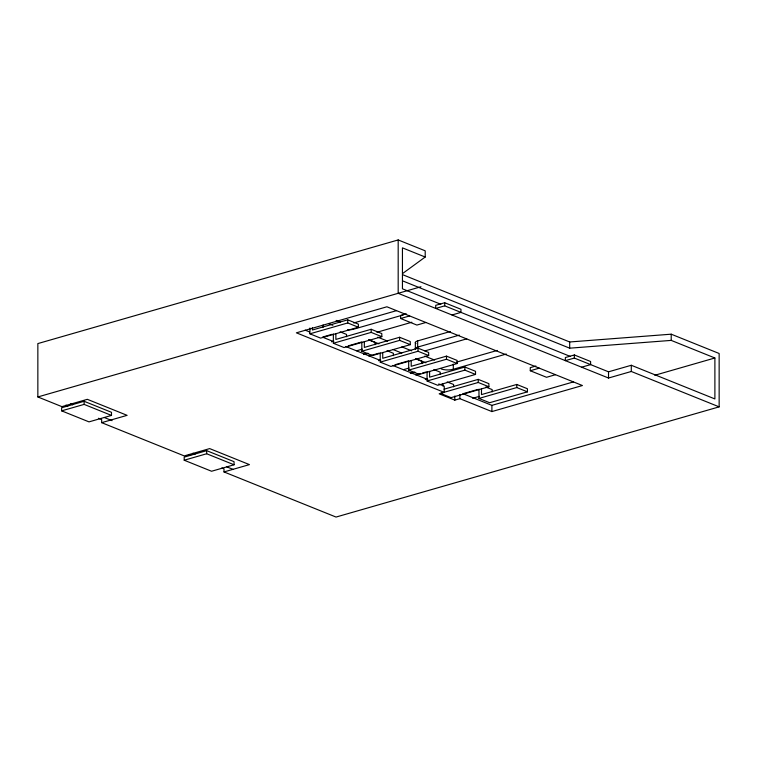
<?xml version="1.0" encoding="UTF-8"?>
<svg xmlns="http://www.w3.org/2000/svg" width="757" height="757" viewBox="0 0 757 757"><rect width="100%" height="100%" fill="white"/><g stroke="black" fill="none" stroke-linecap="round" stroke-linejoin="round"><path stroke-width="1.14" d="M402.686 273.466L425.207 257.03L425.207 250.822L398.182 239.941L37.85 343.583L37.85 396.952L61.904 406.641L87.339 399.327L127.11 415.338L101.665 422.661L101.665 419.558L98.467 418.271M37.85 396.952L420.958 286.752M309.925 328.008L309.925 333.818L320.58 338.114L358.383 327.242L358.383 324.138L347.728 319.842L312.442 329.995L312.442 327.667M309.925 333.818L347.728 322.946L358.383 327.242M353.708 322.955L396.554 310.635M84.122 401.286L61.639 407.758L61.639 410.852L89.004 421.876L111.487 415.413L111.487 412.31L84.122 401.286L84.122 404.389L111.487 415.413M61.639 410.852L84.122 404.389M323.173 336.874L332.228 334.272M406.254 313.805L400.642 315.414L400.642 318.517L416.889 325.065L425.879 322.482M451.976 314.978L460.966 312.386L460.966 309.282L444.709 302.743L435.72 305.326L435.72 308.43L444.709 305.847L570.153 356.367M403.32 314.893L353.708 329.163A8.592 2.924 0 0 1 347.444 329.844M400.642 318.517L409.622 315.934M333.354 333.951L333.354 343.262L344.009 347.548L381.812 336.676L381.812 333.572L371.167 329.286L335.871 339.429L335.871 333.61M331.566 341.823L333.828 341.17M333.354 343.262L371.167 332.389L381.812 336.676M376.901 332.276L411.855 322.227M348.258 345.845L361.827 341.937L361.827 351.248L372.472 355.535L410.285 344.662L410.285 341.558L399.63 337.272L364.344 347.416L364.344 341.596M356.642 350.784L362.3 349.157M361.827 351.248L399.63 340.376L410.285 344.662M363.483 354.531L368.006 353.235M415.953 343.564A6.595 2.243 0 0 1 417.665 340.896L450.33 331.5M368.905 356.074L379.087 353.15M415.423 349.214A6.595 2.243 0 0 1 417.665 347.094L459.338 335.105M380.213 352.828L380.213 362.13L390.867 366.426L428.67 355.544L428.67 352.45L418.025 348.154L382.73 358.307L382.73 352.488M378.424 360.692L380.686 360.039M380.213 362.13L418.025 351.257L428.67 355.544M466.728 338.862L426.182 350.529A6.595 2.243 0 0 1 424.734 350.851M395.116 364.713L408.685 360.815L408.685 370.116L419.331 374.412L457.143 363.54L457.143 360.436L446.488 356.14L411.202 366.293L411.202 360.474M403.5 369.653L409.159 368.025M408.685 370.116L446.488 359.244L457.143 363.54M410.341 373.409L414.874 372.103M456.679 362.092L497.264 350.425M415.763 374.952L420.286 373.655M422.548 373.002L425.945 372.028M441.189 368.924A8.592 2.924 0 0 0 453.292 369.274L506.282 354.03M427.071 371.696L427.071 381.008L437.726 385.294L475.528 374.422L475.528 371.318L464.883 367.031L429.598 377.175L429.598 371.365M425.283 379.569L427.544 378.916M427.071 381.008L464.883 370.135L475.528 374.422M206.68 450.652L184.197 457.124L184.197 460.218L211.572 471.251L234.055 464.779L234.055 461.675L206.68 450.652L206.68 453.755L234.055 464.779M184.197 460.218L206.68 453.755M444.047 389.202L478.225 379.371L488.88 383.657L488.88 386.761L451.068 397.633L440.423 393.347L478.225 382.474L488.88 386.761M444.236 392.372L439.192 393.829L454.825 400.122L459.868 398.674L491.899 411.571L582.417 385.531L386.912 306.784L296.394 332.825L444.236 392.372L444.236 386.174L438.757 383.96M535.899 366.019L530.279 367.637L530.279 370.741L546.535 377.289L555.524 374.696M581.622 367.192L590.611 364.609L590.611 361.505L574.355 354.957L565.365 357.541L565.365 360.644L574.355 358.061L608.524 371.819L631.291 365.271L714.892 398.939L714.892 357.985L671.213 340.395L569.69 348.173L402.667 280.904M530.279 370.741L539.268 368.157M463.142 393.678L477.837 389.448M478.973 389.126L478.973 398.428L489.618 402.724L527.43 391.842L527.43 388.748L516.776 384.452L481.49 394.605L481.49 388.786M472.661 398.296L479.446 396.337M478.973 398.428L516.776 387.556L527.43 391.842M221.848 467.958L223.996 468.829L223.996 471.933L249.441 464.609L209.67 448.598L184.235 455.913L101.665 422.661M463.076 393.754L491.899 405.364L573.371 381.935M398.182 239.941L398.182 293.309L608.524 378.027L631.291 371.479L719.15 406.859L719.15 353.491L671.213 334.187L569.69 341.975L402.667 274.696M654.814 375.264L714.892 357.985M719.15 406.859L336.042 517.059L223.996 471.933M425.207 257.03L402.44 247.861L402.44 288.814L440.811 304.267M336.136 320.41L340.508 322.17M377.8 337.187L387.631 341.152M401.844 346.876L411.676 350.841M424.791 356.121L434.632 360.077M328.481 323.532L332.853 325.292M369.056 339.874L378.888 343.839M393.101 349.554L401.844 353.084M416.047 358.799L425.888 362.764M368.602 339.827L374.999 342.401L374.999 344.728M415.461 358.704L421.857 361.278L421.857 363.597M485.757 387.007L492.145 389.581L492.145 391.908M340.139 331.84L346.526 334.414L346.526 336.742M386.997 350.709L393.385 353.282L393.385 355.61M433.856 369.586L440.243 372.16L440.243 374.488M447.198 381.925L453.594 384.499L453.594 386.827M305.156 330.147L309.537 331.916M322.671 337.206L333.629 341.615M345.675 346.469L380.714 360.587M392.76 365.442L427.809 379.55M70.533 403.916L72.719 404.796M104.419 417.561L112.064 420.646M192.959 453.225L195.145 454.105M226.845 466.87L233.402 469.51M65.897 405.146L67.893 405.951M188.531 454.541L190.679 455.411M671.213 334.187L671.213 340.395M631.291 365.271L631.291 371.479M608.524 371.819L608.524 378.027M574.355 354.957L574.355 358.061M569.69 341.975L569.69 348.173M516.776 384.452L516.776 387.556M491.899 405.364L491.899 411.571M478.225 379.371L478.225 382.474M464.883 367.031L464.883 370.135M459.868 394.539L459.868 398.674M454.825 395.987L454.825 400.122M453.292 364.098L453.292 369.274M446.488 356.14L446.488 359.244M444.709 302.743L444.709 305.847M442.94 383.695L442.94 386.023M418.025 348.154L418.025 351.257M417.665 340.896L417.665 347.094M415.347 342.419L415.347 348.627M399.63 337.272L399.63 340.376M371.167 329.286L371.167 332.389M347.728 319.842L347.728 322.946M323.097 324.98L323.097 327.298"/></g></svg>
